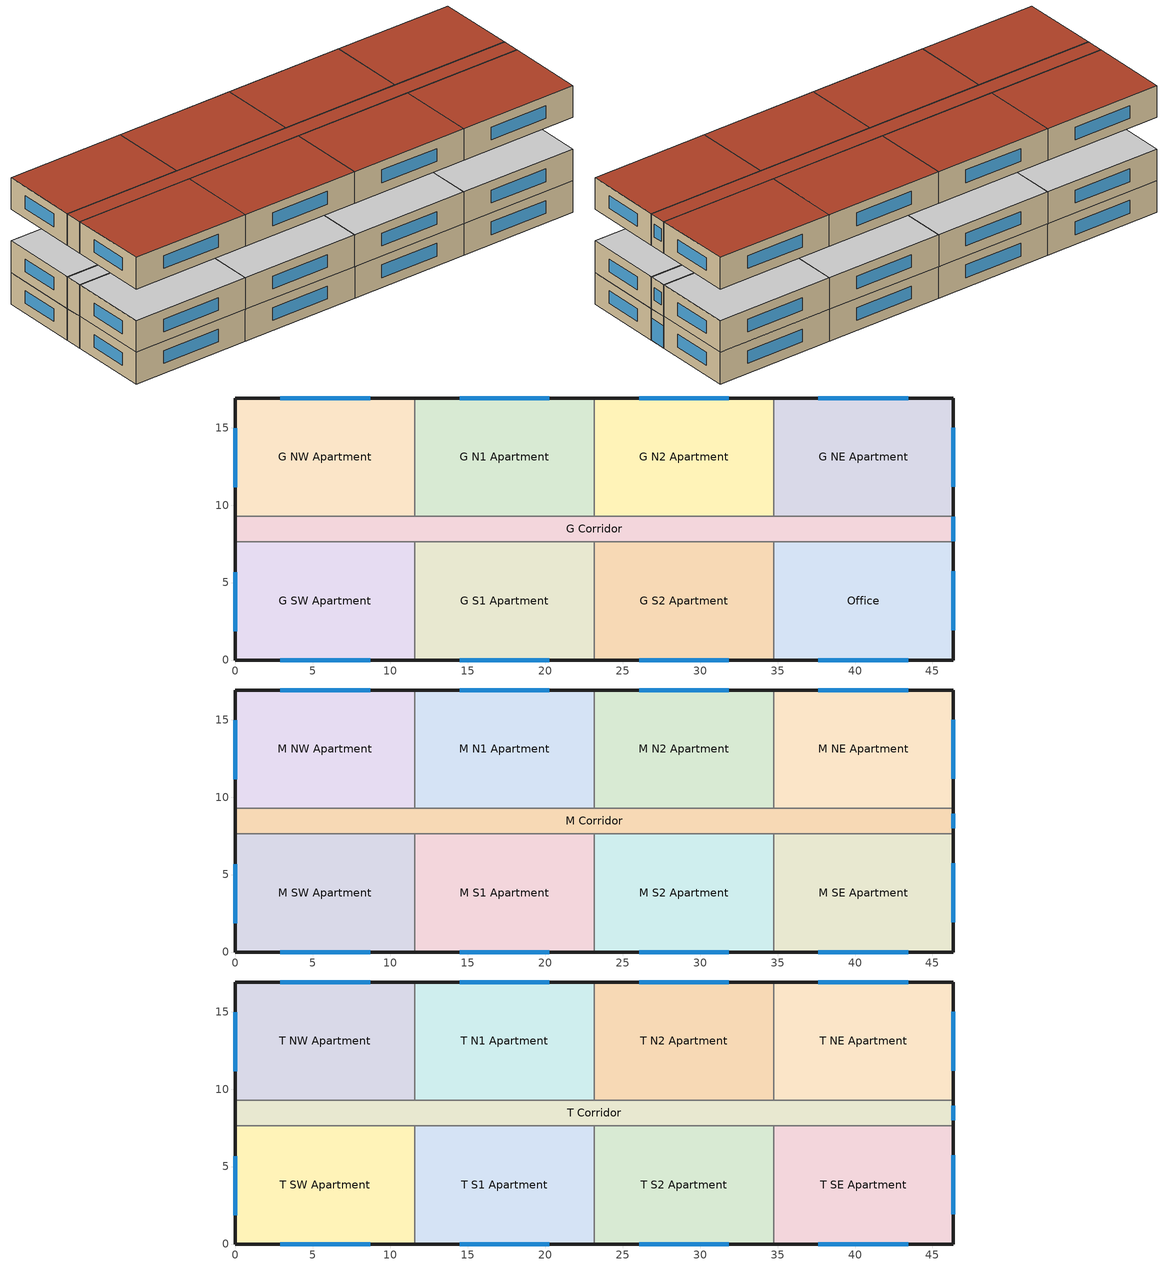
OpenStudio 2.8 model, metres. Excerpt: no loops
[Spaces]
G S1 Apartment
 floor ground: 23.16,7.62 23.16,0 11.58,0 11.58,7.62 z0
 wall outside: 11.58,0 23.16,0 z0:3.05
 wall to G S2 Apartment: 23.16,0 23.16,7.62 z0:3.05
 wall to G Corridor: 23.16,7.62 11.58,7.62 z0:3.05
 wall to G SW Apartment: 11.58,7.62 11.58,0 z0:3.05
 window: 14.48,0 20.27,0 z0.95:2.17
 ceiling adiabatic (Floor Adiabatic construction): 23.16,0 23.16,7.62 11.58,7.62 11.58,0 z3.05
G S2 Apartment
 floor ground: 34.75,7.62 34.75,0 23.16,0 23.16,7.62 z0
 wall outside: 23.16,0 34.75,0 z0:3.05
 wall to Office: 34.75,0 34.75,7.62 z0:3.05
 wall to G Corridor: 34.75,7.62 23.16,7.62 z0:3.05
 window: 26.06,0 31.85,0 z0.95:2.17
 ceiling adiabatic (Floor Adiabatic construction): 34.75,0 34.75,7.62 23.16,7.62 23.16,0 z3.05
G NE Apartment
 floor ground: 46.33,16.92 46.33,9.3 34.75,9.3 34.75,16.92 z0
 wall outside: 46.33,9.3 46.33,16.92 34.75,16.92 z0:3.05
 wall to G Corridor: 34.75,9.3 46.33,9.3 z0:3.05
 wall to G N2 Apartment: 34.75,16.92 34.75,9.3 z0:3.05
 window: 46.33,11.2 46.33,15.01 / 43.43,16.92 37.64,16.92 z0.95:2.17
 ceiling adiabatic (Floor Adiabatic construction): 46.33,9.3 46.33,16.92 34.75,16.92 34.75,9.3 z3.05
G NW Apartment
 floor ground: 11.58,16.92 11.58,9.3 0,9.3 0,16.92 z0
 wall outside: 11.58,16.92 0,16.92 0,9.3 z0:3.05
 wall to G N1 Apartment: 11.58,9.3 11.58,16.92 z0:3.05
 wall to G Corridor: 0,9.3 11.58,9.3 z0:3.05
 window: 8.69,16.92 2.89,16.92 / 0,14.97 0,11.16 z0.95:2.17
 ceiling adiabatic (Floor Adiabatic construction): 11.58,9.3 11.58,16.92 0,16.92 0,9.3 z3.05
G N1 Apartment
 floor ground: 23.16,16.92 23.16,9.3 11.58,9.3 11.58,16.92 z0
 wall outside: 23.16,16.92 11.58,16.92 z0:3.05
 wall to G N2 Apartment: 23.16,9.3 23.16,16.92 z0:3.05
 wall to G Corridor: 11.58,9.3 23.16,9.3 z0:3.05
 window: 20.27,16.92 14.48,16.92 z0.95:2.17
 ceiling adiabatic (Floor Adiabatic construction): 23.16,9.3 23.16,16.92 11.58,16.92 11.58,9.3 z3.05
Office
 floor ground: 46.33,7.62 46.33,0 34.75,0 34.75,7.62 z0
 wall outside: 34.75,0 46.33,0 46.33,7.62 z0:3.05
 wall to G Corridor: 46.33,7.62 34.75,7.62 z0:3.05
 window: 46.33,1.9 46.33,5.71 / 37.64,0 43.43,0 z0.95:2.17
 ceiling adiabatic (Floor Adiabatic construction): 46.33,0 46.33,7.62 34.75,7.62 34.75,0 z3.05
G Corridor
 floor ground: 46.33,9.3 46.33,7.62 0,7.62 0,9.3 z0
 wall outside: 46.33,7.62 46.33,9.3 / 0,9.3 0,7.62 z0:3.05
 wall to G N2 Apartment: 34.75,9.3 23.16,9.3 z0:3.05
 wall to G SW Apartment: 0,7.62 11.58,7.62 z0:3.05
 window: 46.33,7.67 46.33,9.25 z0.03:2.13
 ceiling adiabatic (Floor Adiabatic construction): 46.33,7.62 46.33,9.3 0,9.3 0,7.62 z3.05
G SW Apartment
 floor ground: 11.58,7.62 11.58,0 0,0 0,7.62 z0
 wall outside: 0,7.62 0,0 11.58,0 z0:3.05
 window: 0,5.68 0,1.87 / 2.9,0 8.69,0 z0.95:2.17
 ceiling adiabatic (Floor Adiabatic construction): 11.58,0 11.58,7.62 0,7.62 0,0 z3.05
G N2 Apartment
 floor ground: 34.75,16.92 34.75,9.3 23.16,9.3 23.16,16.92 z0
 wall outside: 34.75,16.92 23.16,16.92 z0:3.05
 window: 31.85,16.92 26.06,16.92 z0.95:2.17
 ceiling adiabatic (Floor Adiabatic construction): 34.75,9.3 34.75,16.92 23.16,16.92 23.16,9.3 z3.05
M S2 Apartment
 floor adiabatic (Floor Adiabatic construction): 34.75,7.62 34.75,0 23.16,0 23.16,7.62 z3.05
 wall outside: 23.16,0 34.75,0 z3.05:6.1
 wall to M SE Apartment: 34.75,0 34.75,7.62 z3.05:6.1
 wall to M S1 Apartment: 23.16,7.62 23.16,0 z3.05:6.1
 wall to M Corridor: 34.75,7.62 23.16,7.62 z3.05:6.1
 window: 26.06,0 31.85,0 z4:5.22
 ceiling adiabatic (Floor Adiabatic construction): 34.75,0 34.75,7.62 23.16,7.62 23.16,0 z6.1
M SE Apartment
 floor adiabatic (Floor Adiabatic construction): 46.33,7.62 46.33,0 34.75,0 34.75,7.62 z3.05
 wall outside: 34.75,0 46.33,0 46.33,7.62 z3.05:6.1
 wall to M Corridor: 46.33,7.62 34.75,7.62 z3.05:6.1
 window: 37.64,0 43.43,0 / 46.33,1.9 46.33,5.71 z4:5.22
 ceiling adiabatic (Floor Adiabatic construction): 46.33,0 46.33,7.62 34.75,7.62 34.75,0 z6.1
M Corridor
 floor adiabatic (Floor Adiabatic construction): 46.33,9.3 46.33,7.62 0,7.62 0,9.3 z3.05
 wall outside: 0,9.3 0,7.62 / 46.33,7.62 46.33,9.3 z3.05:6.1
 wall to M SW Apartment: 0,7.62 11.58,7.62 z3.05:6.1
 wall to M N1 Apartment: 23.16,9.3 11.58,9.3 z3.05:6.1
 wall to M NE Apartment: 46.33,9.3 34.75,9.3 z3.05:6.1
 wall to M N2 Apartment: 34.75,9.3 23.16,9.3 z3.05:6.1
 wall to M S1 Apartment: 11.58,7.62 23.16,7.62 z3.05:6.1
 wall to M NW Apartment: 11.58,9.3 0,9.3 z3.05:6.1
 window: 46.33,8 46.33,8.91 z4:5.22
 ceiling adiabatic (Floor Adiabatic construction): 46.33,7.62 46.33,9.3 0,9.3 0,7.62 z6.1
M SW Apartment
 floor adiabatic (Floor Adiabatic construction): 11.58,7.62 11.58,0 0,0 0,7.62 z3.05
 wall outside: 0,7.62 0,0 11.58,0 z3.05:6.1
 wall to M S1 Apartment: 11.58,0 11.58,7.62 z3.05:6.1
 window: 0,5.68 0,1.87 / 2.9,0 8.69,0 z4:5.22
 ceiling adiabatic (Floor Adiabatic construction): 11.58,0 11.58,7.62 0,7.62 0,0 z6.1
M NE Apartment
 floor adiabatic (Floor Adiabatic construction): 46.33,16.92 46.33,9.3 34.75,9.3 34.75,16.92 z3.05
 wall outside: 46.33,9.3 46.33,16.92 34.75,16.92 z3.05:6.1
 wall to M N2 Apartment: 34.75,16.92 34.75,9.3 z3.05:6.1
 window: 46.33,11.2 46.33,15.01 / 43.43,16.92 37.64,16.92 z4:5.22
 ceiling adiabatic (Floor Adiabatic construction): 46.33,9.3 46.33,16.92 34.75,16.92 34.75,9.3 z6.1
M N2 Apartment
 floor adiabatic (Floor Adiabatic construction): 34.75,16.92 34.75,9.3 23.16,9.3 23.16,16.92 z3.05
 wall outside: 34.75,16.92 23.16,16.92 z3.05:6.1
 wall to M N1 Apartment: 23.16,16.92 23.16,9.3 z3.05:6.1
 window: 31.85,16.92 26.06,16.92 z4:5.22
 ceiling adiabatic (Floor Adiabatic construction): 34.75,9.3 34.75,16.92 23.16,16.92 23.16,9.3 z6.1
M N1 Apartment
 floor adiabatic (Floor Adiabatic construction): 23.16,16.92 23.16,9.3 11.58,9.3 11.58,16.92 z3.05
 wall outside: 23.16,16.92 11.58,16.92 z3.05:6.1
 wall to M NW Apartment: 11.58,16.92 11.58,9.3 z3.05:6.1
 window: 20.27,16.92 14.48,16.92 z4:5.22
 ceiling adiabatic (Floor Adiabatic construction): 23.16,9.3 23.16,16.92 11.58,16.92 11.58,9.3 z6.1
M S1 Apartment
 floor adiabatic (Floor Adiabatic construction): 23.16,7.62 23.16,0 11.58,0 11.58,7.62 z3.05
 wall outside: 11.58,0 23.16,0 z3.05:6.1
 window: 14.48,0 20.27,0 z4:5.22
 ceiling adiabatic (Floor Adiabatic construction): 23.16,0 23.16,7.62 11.58,7.62 11.58,0 z6.1
M NW Apartment
 floor adiabatic (Floor Adiabatic construction): 11.58,16.92 11.58,9.3 0,9.3 0,16.92 z3.05
 wall outside: 11.58,16.92 0,16.92 0,9.3 z3.05:6.1
 window: 0,14.97 0,11.16 / 8.69,16.92 2.89,16.92 z4:5.22
 ceiling adiabatic (Floor Adiabatic construction): 11.58,9.3 11.58,16.92 0,16.92 0,9.3 z6.1
T SW Apartment
 floor adiabatic (Floor Adiabatic construction): 11.58,7.62 11.58,0 0,0 0,7.62 z9.14
 wall outside: 0,7.62 0,0 11.58,0 z9.14:12.19
 wall to T S1 Apartment: 11.58,0 11.58,7.62 z9.14:12.19
 wall to T Corridor: 11.58,7.62 0,7.62 z9.14:12.19
 window: 0,5.68 0,1.87 / 2.9,0 8.69,0 z10.1:11.32
 roof outside: 11.58,0 11.58,7.62 0,7.62 0,0 z12.19
T N1 Apartment
 floor adiabatic (Floor Adiabatic construction): 23.16,16.92 23.16,9.3 11.58,9.3 11.58,16.92 z9.14
 wall outside: 23.16,16.92 11.58,16.92 z9.14:12.19
 wall to T Corridor: 11.58,9.3 23.16,9.3 z9.14:12.19
 wall to T NW Apartment: 11.58,16.92 11.58,9.3 z9.14:12.19
 wall to T N2 Apartment: 23.16,9.3 23.16,16.92 z9.14:12.19
 window: 20.27,16.92 14.48,16.92 z10.1:11.32
 roof outside: 23.16,9.3 23.16,16.92 11.58,16.92 11.58,9.3 z12.19
T Corridor
 floor adiabatic (Floor Adiabatic construction): 46.33,9.3 46.33,7.62 0,7.62 0,9.3 z9.14
 wall outside: 46.33,7.62 46.33,9.3 / 0,9.3 0,7.62 z9.14:12.19
 wall to T SE Apartment: 34.75,7.62 46.33,7.62 z9.14:12.19
 wall to T S1 Apartment: 11.58,7.62 23.16,7.62 z9.14:12.19
 wall to T NW Apartment: 11.58,9.3 0,9.3 z9.14:12.19
 wall to T N2 Apartment: 34.75,9.3 23.16,9.3 z9.14:12.19
 wall to T S2 Apartment: 23.16,7.62 34.75,7.62 z9.14:12.19
 wall to T NE Apartment: 46.33,9.3 34.75,9.3 z9.14:12.19
 window: 46.33,8 46.33,8.91 z10.1:11.32
 roof outside: 46.33,7.62 46.33,9.3 0,9.3 0,7.62 z12.19
T N2 Apartment
 floor adiabatic (Floor Adiabatic construction): 34.75,16.92 34.75,9.3 23.16,9.3 23.16,16.92 z9.14
 wall outside: 34.75,16.92 23.16,16.92 z9.14:12.19
 wall to T NE Apartment: 34.75,9.3 34.75,16.92 z9.14:12.19
 window: 31.85,16.92 26.06,16.92 z10.1:11.32
 roof outside: 34.75,9.3 34.75,16.92 23.16,16.92 23.16,9.3 z12.19
T NW Apartment
 floor adiabatic (Floor Adiabatic construction): 11.58,16.92 11.58,9.3 0,9.3 0,16.92 z9.14
 wall outside: 11.58,16.92 0,16.92 0,9.3 z9.14:12.19
 window: 8.69,16.92 2.89,16.92 / 0,14.97 0,11.16 z10.1:11.32
 roof outside: 11.58,9.3 11.58,16.92 0,16.92 0,9.3 z12.19
T NE Apartment
 floor adiabatic (Floor Adiabatic construction): 46.33,16.92 46.33,9.3 34.75,9.3 34.75,16.92 z9.14
 wall outside: 46.33,9.3 46.33,16.92 34.75,16.92 z9.14:12.19
 window: 43.43,16.92 37.64,16.92 / 46.33,11.2 46.33,15.01 z10.1:11.32
 roof outside: 46.33,9.3 46.33,16.92 34.75,16.92 34.75,9.3 z12.19
T S2 Apartment
 floor adiabatic (Floor Adiabatic construction): 34.75,7.62 34.75,0 23.16,0 23.16,7.62 z9.14
 wall outside: 23.16,0 34.75,0 z9.14:12.19
 wall to T SE Apartment: 34.75,0 34.75,7.62 z9.14:12.19
 wall to T S1 Apartment: 23.16,7.62 23.16,0 z9.14:12.19
 window: 26.06,0 31.85,0 z10.1:11.32
 roof outside: 34.75,0 34.75,7.62 23.16,7.62 23.16,0 z12.19
T S1 Apartment
 floor adiabatic (Floor Adiabatic construction): 23.16,7.62 23.16,0 11.58,0 11.58,7.62 z9.14
 wall outside: 11.58,0 23.16,0 z9.14:12.19
 window: 14.48,0 20.27,0 z10.1:11.32
 roof outside: 23.16,0 23.16,7.62 11.58,7.62 11.58,0 z12.19
T SE Apartment
 floor adiabatic (Floor Adiabatic construction): 46.33,7.62 46.33,0 34.75,0 34.75,7.62 z9.14
 wall outside: 34.75,0 46.33,0 46.33,7.62 z9.14:12.19
 window: 46.33,1.9 46.33,5.71 / 37.64,0 43.43,0 z10.1:11.32
 roof outside: 46.33,0 46.33,7.62 34.75,7.62 34.75,0 z12.19
[Site]
Houston Bush Intercontinental: Latitude {deg}=30; Longitude {deg}=-95.37; Time Zone {hr}=-6; Elevation {m}=29; Terrain=City
[Building]
90.1-2010-MidriseApartment-ASHRAE 169-2006-2A created: 2017-02-23 22:14:44 -0700: North Axis {deg}=0; Default Construction Set=Res 90.1-2004 - MidApt - ASHRAE 169-2013-2A; Standards Building Type=MidriseApartment
[Site:GroundTemperature:BuildingSurface]
20.72, 20.73, 20.77, 20.9, 21.08, 23.26, 23.62, 23.68, 23.69, 21.49, 21.08, 20.89
[Site:WaterMainsTemperature]
Calculation Method=Correlation; Annual Average Outdoor Air Temperature {C}=20.3167; Maximum Difference In Monthly Average Outdoor Air Temperatures {deltaC}=17.8
[SizingPeriod:DesignDay] Barometric Pressure {Pa}=100977; Sky Clearness=0; Rain Indicator=0; Snow Indicator=0; Day of Month=21; Daylight Saving Time Indicator=0; Humidity Indicating Type=Wetbulb; Dry-Bulb Temperature Range Modifier Type=DefaultMultipliers
Name | Maximum Dry-Bulb Temperature {C} | Daily Dry-Bulb Temperature Range {deltaC} | Humidity Indicating Conditions at Maximum Dry-Bulb | Wind Speed {m/s} | Wind Direction {deg} | Month | Day Type | Solar Model Indicator | ASHRAE Taub | ASHRAE Taud
Houston Bush Intercontinental Ann Clg .4% Condns DB=>MWB | 36 | 10.1 | 24.8 | 3.5 | 170 | 7 | SummerDesignDay | ASHRAETau | 0.499 | 1.97
Houston Bush Intercontinental Ann Htg 99.6% Condns DB | -1.6 | 0 | -1.6 | 2.8 | 0 | 1 | WinterDesignDay | ASHRAEClearSky
[ClimateZones]
Climate Zone Institution Name 1=ASHRAE; Climate Zone Document Name 1=ANSI/ASHRAE Standard 169; Climate Zone Document Year 1=2006; Climate Zone Value 1=2A
[Material:NoMass] Thermal Absorptance=0.9; Solar Absorptance=0.7
Name | Roughness | Thermal Resistance {m2-K/W} | Visible Absorptance
CP02 CARPET PAD | VeryRough | 0.21648 | 0.8
Nonres_Floor_Insulation | MediumSmooth | 2.88292 | 0.7
Typical Carpet Pad | Smooth | 0.21648 | 0.8
Typical Insulation R-6.78 | Smooth | 1.19347 | 0.7
Typical Insulation R-5.89 | Smooth | 1.03652 | 0.7
Typical Insulation R-14.76 | Smooth | 2.59864 | 0.7
Typical Insulation R-0.58 1 | Smooth | 0.101875 | 0.7
[Material]
Name | Roughness | Thickness {m} | Conductivity {W/m-K} | Density {kg/m3} | Specific Heat {J/kg-K} | Thermal Absorptance | Solar Absorptance | Visible Absorptance
100mm Normalweight concrete floor | MediumSmooth | 0.1016 | 2.31 | 2322 | 832
G01 13mm gypsum board | Smooth | 0.0127 | 0.16 | 800 | 1090 | 0.9 | 0.7 | 0.5
4 in. Normalweight Concrete Floor | MediumRough | 0.1016 | 2.31 | 2322 | 832 | 0.9 | 0.7 | 0.7
25mm Stucco | Smooth | 0.0254 | 0.72 | 1856 | 840 | 0.9 | 0.7 | 0.7
5/8 in. Gypsum Board | MediumSmooth | 0.0159 | 0.16 | 800 | 1090 | 0.9 | 0.7 | 0.7
Metal Roof Surface; F08 Metal surface | Smooth | 0.0008 | 45.28 | 7824 | 500 | 0.9 | 0.7 | 0.7
6 in. Normalweight Concrete Floor | MediumRough | 0.1524 | 2.31 | 2322 | 832 | 0.9 | 0.7 | 0.7
8 in. Concrete Block Basement Wall | MediumRough | 0.2032 | 1.326 | 1842 | 912 | 0.9 | 0.7 | 0.7
G05 25mm wood | MediumSmooth | 0.0254 | 0.15 | 608 | 1630 | 0.9 | 0.5 | 0.5
Std Wood 6inch | MediumSmooth | 0.15 | 0.12 | 540 | 1210 | 0.9 | 0.7 | 0.7
Roof Membrane | VeryRough | 0.0095 | 0.16 | 1121.29 | 1460 | 0.9 | 0.7 | 0.7
[Construction]
Floor Adiabatic construction: CP02 CARPET PAD, 100mm Normalweight concrete floor, Nonres_Floor_Insulation
Typical Interior Floor: 100mm Normalweight concrete floor, CP02 CARPET PAD
Typical Interior Wall: G01 13mm gypsum board, G01 13mm gypsum board
Typical Interior Ceiling: CP02 CARPET PAD, 100mm Normalweight concrete floor
Typical Insulated Carpeted 6in Slab Floor: 6 in. Normalweight Concrete Floor, Typical Carpet Pad
Typical Insulated Basement Mass Wall: 8 in. Concrete Block Basement Wall
Typical Overhead Door: Typical Insulation R-6.78
U 1.98 SHGC 0.36 Sgl Ref-B-H Clr 6mm: REF B CLEAR HI 6MM
Typical Interior Window: Clear 3mm
Typical Interior Door; Typical Interior Partition: G05 25mm wood
InteriorFurnishings: Std Wood 6inch
Typical Insulated Exterior Mass Floor R-9.35: Typical Insulation R-6.78, 4 in. Normalweight Concrete Floor, Typical Carpet Pad
Typical Insulated Steel Framed Exterior Wall R-8.06: 25mm Stucco, 5/8 in. Gypsum Board, Typical Insulation R-5.89, 5/8 in. Gypsum Board
Typical IEAD Roof R-15.87: Roof Membrane, Typical Insulation R-14.76, Metal Roof Surface
U 1.22 SHGC 0.25 Sgl Elec Ref Colored 6mm: ECREF-1 COLORED 6MM
Typical Insulated Metal Door R-1.43 1: F08 Metal surface, Typical Insulation R-0.58 1
[WindowMaterial:Glazing] Optical Data Type=SpectralAverage; Infrared Transmittance at Normal Incidence=0; Front Side Infrared Hemispherical Emissivity=0.84; Conductivity {W/m-K}=0.9; Dirt Correction Factor for Solar and Visible Transmittance=1; Solar Diffusing=No
Name | Thickness {m} | Solar Transmittance at Normal Incidence | Front Side Solar Reflectance at Normal Incidence | Back Side Solar Reflectance at Normal Incidence | Visible Transmittance at Normal Incidence | Front Side Visible Reflectance at Normal Incidence | Back Side Visible Reflectance at Normal Incidence | Back Side Infrared Hemispherical Emissivity
REF B CLEAR HI 6MM | 0.006 | 0.24 | 0.16 | 0.32 | 0.3 | 0.16 | 0.29 | 0.6
Clear 3mm | 0.003 | 0.837 | 0.075 | 0.075 | 0.898 | 0.081 | 0.081 | 0.84
ECREF-1 COLORED 6MM | 0.006 | 0.099 | 0.219 | 0.219 | 0.155 | 0.073 | 0.073 | 0.84
[DefaultConstructionSet]
Res 90.1-2004 - MidApt - ASHRAE 169-2013-2A: Default Exterior Surface Constructions=Default Surface Constructions 4; Default Interior Surface Constructions=Default Surface Constructions 5; Default Ground Contact Surface Constructions=Default Surface Constructions 6; Default Exterior SubSurface Constructions=Default Sub Surface Constructions 3; Default Interior SubSurface Constructions=Default Sub Surface Constructions 4; Interior Partition Construction=Typical Interior Partition
[DefaultSurfaceConstructions]
Name | Floor Construction | Wall Construction | Roof Ceiling Construction
Default Surface Constructions 4 | Typical Insulated Exterior Mass Floor R-9.35 | Typical Insulated Steel Framed Exterior Wall R-8.06 | Typical IEAD Roof R-15.87
Default Surface Constructions 5 | Typical Interior Floor | Typical Interior Wall | Typical Interior Ceiling
Default Surface Constructions 6 | Typical Insulated Carpeted 6in Slab Floor | Typical Insulated Basement Mass Wall
[DefaultSubSurfaceConstructions]
Name | Fixed Window Construction | Operable Window Construction | Door Construction | Glass Door Construction | Overhead Door Construction | Skylight Construction | Tubular Daylight Dome Construction | Tubular Daylight Diffuser Construction
Default Sub Surface Constructions 3 | U 1.22 SHGC 0.25 Sgl Elec Ref Colored 6mm | U 1.22 SHGC 0.25 Sgl Elec Ref Colored 6mm | Typical Insulated Metal Door R-1.43 1 | U 1.22 SHGC 0.25 Sgl Elec Ref Colored 6mm | Typical Overhead Door | U 1.98 SHGC 0.36 Sgl Ref-B-H Clr 6mm | Typical Interior Window | Typical Interior Window
Default Sub Surface Constructions 4 | Typical Interior Window | Typical Interior Window | Typical Interior Door
[Space]
Name | Space Type | Building Story | Thermal Zone
T SE Apartment | MidriseApartment Apartment_topfloor_WE - 90.1-2004 | Building Story 3 | T SE Apartment ZN
G Corridor | MidriseApartment Corridor - 90.1-2004 | Building Story 1 | G Corridor ZN
T SW Apartment | MidriseApartment Apartment_topfloor_WE - 90.1-2004 | Building Story 3 | T SW Apartment ZN
M S2 Apartment | MidriseApartment Apartment - 90.1-2004 | Building Story 2 | M S2 Apartment ZN
M SE Apartment | MidriseApartment Apartment - 90.1-2004 | Building Story 2 | M SE Apartment ZN
T N1 Apartment | MidriseApartment Apartment_topfloor_NS - 90.1-2004 | Building Story 3 | T N1 Apartment ZN
T Corridor | MidriseApartment Corridor_topfloor - 90.1-2004 | Building Story 3 | T Corridor ZN
T N2 Apartment | MidriseApartment Apartment_topfloor_NS - 90.1-2004 | Building Story 3 | T N2 Apartment ZN
M SW Apartment | MidriseApartment Apartment - 90.1-2004 | Building Story 2 | M SW Apartment ZN
T NW Apartment | MidriseApartment Apartment_topfloor_WE - 90.1-2004 | Building Story 3 | T NW Apartment ZN
M Corridor | MidriseApartment Corridor - 90.1-2004 | Building Story 2 | M Corridor ZN
G S1 Apartment | MidriseApartment Apartment - 90.1-2004 | Building Story 1 | G S1 Apartment ZN
G S2 Apartment | MidriseApartment Apartment - 90.1-2004 | Building Story 1 | G S2 Apartment ZN
M NE Apartment | MidriseApartment Apartment - 90.1-2004 | Building Story 2 | M NE Apartment ZN
T NE Apartment | MidriseApartment Apartment_topfloor_WE - 90.1-2004 | Building Story 3 | T NE Apartment ZN
G NW Apartment | MidriseApartment Apartment - 90.1-2004 | Building Story 1 | G NW Apartment ZN
T S1 Apartment | MidriseApartment Apartment_topfloor_NS - 90.1-2004 | Building Story 3 | T S1 Apartment ZN
M N1 Apartment | MidriseApartment Apartment - 90.1-2004 | Building Story 2 | M N1 Apartment ZN
Office | MidriseApartment Office - 90.1-2004 | Building Story 1 | Office ZN
G NE Apartment | MidriseApartment Apartment - 90.1-2004 | Building Story 1 | G NE Apartment ZN
T S2 Apartment | MidriseApartment Apartment_topfloor_NS - 90.1-2004 | Building Story 3 | T S2 Apartment ZN
G SW Apartment | MidriseApartment Apartment - 90.1-2004 | Building Story 1 | G SW Apartment ZN
M N2 Apartment | MidriseApartment Apartment - 90.1-2004 | Building Story 2 | M N2 Apartment ZN
G N1 Apartment | MidriseApartment Apartment - 90.1-2004 | Building Story 1 | G N1 Apartment ZN
G N2 Apartment | MidriseApartment Apartment - 90.1-2004 | Building Story 1 | G N2 Apartment ZN
M S1 Apartment | MidriseApartment Apartment - 90.1-2004 | Building Story 2 | M S1 Apartment ZN
M NW Apartment | MidriseApartment Apartment - 90.1-2004 | Building Story 2 | M NW Apartment ZN
[SpaceType] Standards Building Type=MidriseApartment
Name | Default Schedule Set | Design Specification Outdoor Air Object | Standards Space Type
MidriseApartment Office - 90.1-2004 | MidriseApartment Office Schedule Set | MidriseApartment Office Ventilation | Office
MidriseApartment Corridor - 90.1-2004 | MidriseApartment Corridor Schedule Set | MidriseApartment Corridor Ventilation | Corridor
MidriseApartment Corridor_topfloor - 90.1-2004 | MidriseApartment Corridor_topfloor Schedule Set | MidriseApartment Corridor_topfloor Ventilation | Corridor_topfloor
MidriseApartment Apartment - 90.1-2004 | MidriseApartment Apartment Schedule Set | MidriseApartment Apartment Ventilation | Apartment
MidriseApartment Apartment_topfloor_WE - 90.1-2004 | MidriseApartment Apartment_topfloor_WE Schedule Set | MidriseApartment Apartment_topfloor_WE Ventilation | Apartment_topfloor_WE
MidriseApartment Apartment_topfloor_NS - 90.1-2004 | MidriseApartment Apartment_topfloor_NS Schedule Set | MidriseApartment Apartment_topfloor_NS Ventilation | Apartment_topfloor_NS
[InternalMass:Definition]
Internal Mass Definition 1: Construction=InteriorFurnishings; Design Level Calculation Method=SurfaceArea/Area; Surface Area per Space Floor Area=2
[InternalMass] Internal Mass Definition=Internal Mass Definition 1
Name | Space or SpaceType
G SW Apartment Mass | G SW Apartment
G NW Apartment Mass | G NW Apartment
G NE Apartment Mass | G NE Apartment
G N1 Apartment Mass | G N1 Apartment
G N2 Apartment Mass | G N2 Apartment
G S1 Apartment Mass | G S1 Apartment
G S2 Apartment Mass | G S2 Apartment
M SW Apartment Mass | M SW Apartment
M NW Apartment Mass | M NW Apartment
M SE Apartment Mass | M SE Apartment
M NE Apartment Mass | M NE Apartment
M N1 Apartment Mass | M N1 Apartment
M N2 Apartment Mass | M N2 Apartment
M S1 Apartment Mass | M S1 Apartment
M S2 Apartment Mass | M S2 Apartment
T SW Apartment Mass | T SW Apartment
T NW Apartment Mass | T NW Apartment
T SE Apartment Mass | T SE Apartment
T NE Apartment Mass | T NE Apartment
T N1 Apartment Mass | T N1 Apartment
T N2 Apartment Mass | T N2 Apartment
T S1 Apartment Mass | T S1 Apartment
T S2 Apartment Mass | T S2 Apartment
Office Mass | Office
[ThermalZone] Use Ideal Air Loads=No
Name | Multiplier | Thermostat
M NE Apartment ZN | 2 | MidriseApartment Apartment_topfloor_WE - 90.1-2004 Thermostat 40
T NW Apartment ZN |  | MidriseApartment Apartment_topfloor_WE - 90.1-2004 Thermostat 1
T N1 Apartment ZN |  | MidriseApartment Apartment_topfloor_WE - 90.1-2004 Thermostat 120
G NW Apartment ZN |  | MidriseApartment Apartment_topfloor_WE - 90.1-2004 Thermostat 44
M S1 Apartment ZN | 2 | MidriseApartment Apartment_topfloor_WE - 90.1-2004 Thermostat 35
T Corridor ZN |  | MidriseApartment Apartment_topfloor_WE - 90.1-2004 Thermostat 64
G S1 Apartment ZN |  | MidriseApartment Apartment_topfloor_WE - 90.1-2004 Thermostat 41
G N2 Apartment ZN |  | MidriseApartment Apartment_topfloor_WE - 90.1-2004 Thermostat 36
M SE Apartment ZN | 2 | MidriseApartment Apartment_topfloor_WE - 90.1-2004 Thermostat 42
T S1 Apartment ZN |  | MidriseApartment Apartment_topfloor_WE - 90.1-2004 Thermostat 119
M N2 Apartment ZN | 2 | MidriseApartment Apartment_topfloor_WE - 90.1-2004 Thermostat 39
G N1 Apartment ZN |  | MidriseApartment Apartment_topfloor_WE - 90.1-2004 Thermostat 45
T SW Apartment ZN |  | MidriseApartment Apartment_topfloor_WE - 90.1-2004 Thermostat 2
G NE Apartment ZN |  | MidriseApartment Apartment_topfloor_WE - 90.1-2004 Thermostat 47
M S2 Apartment ZN | 2 | MidriseApartment Apartment_topfloor_WE - 90.1-2004 Thermostat 43
G S2 Apartment ZN |  | MidriseApartment Apartment_topfloor_WE - 90.1-2004 Thermostat 48
M SW Apartment ZN | 2 | MidriseApartment Apartment_topfloor_WE - 90.1-2004 Thermostat 46
Office ZN |  | MidriseApartment Apartment_topfloor_WE - 90.1-2004 Thermostat 189
T N2 Apartment ZN |  | MidriseApartment Apartment_topfloor_WE - 90.1-2004 Thermostat 118
G Corridor ZN |  | MidriseApartment Apartment_topfloor_WE - 90.1-2004 Thermostat 168
M N1 Apartment ZN | 2 | MidriseApartment Apartment_topfloor_WE - 90.1-2004 Thermostat 38
T SE Apartment ZN |  | MidriseApartment Apartment_topfloor_WE - 90.1-2004 Thermostat 3
T S2 Apartment ZN |  | MidriseApartment Apartment_topfloor_WE - 90.1-2004 Thermostat 117
M NW Apartment ZN | 2 | MidriseApartment Apartment_topfloor_WE - 90.1-2004 Thermostat 34
T NE Apartment ZN |  | MidriseApartment Apartment_topfloor_WE - 90.1-2004 Thermostat
G SW Apartment ZN |  | MidriseApartment Apartment_topfloor_WE - 90.1-2004 Thermostat 37
M Corridor ZN | 2 | MidriseApartment Apartment_topfloor_WE - 90.1-2004 Thermostat 167
[BuildingStory]
Name | Nominal Z Coordinate {m}
Building Story 1 | 0
Building Story 2 | 3.04785
Building Story 3 | 9.14355
[AvailabilityManager:NightCycle]
Availability Manager Night Cycle 1: Control Type=CycleOnAny; Thermostat Tolerance {deltaC}=1
[People:Definition] Number of People Calculation Method=People/Area; Fraction Radiant=0.3
Name | People per Space Floor Area {person/m2}
MidriseApartment Apartment_topfloor_WE People Definition 1; MidriseApartment Apartment People Definition 1; MidriseApartment Apartment_topfloor_NS People Definition 1 | 0.0283091
MidriseApartment Office People Definition 1 | 0.0227119
[People] Work Efficiency Schedule=Work Efficiency Schedule; Clothing Insulation Schedule=Clothing Schedule; Air Velocity Schedule=Air Velocity Schedule; Multiplier=1
Name | People Definition | Space or SpaceType
MidriseApartment Apartment_topfloor_WE People | MidriseApartment Apartment_topfloor_WE People Definition 1 | MidriseApartment Apartment_topfloor_WE - 90.1-2004
MidriseApartment Apartment People | MidriseApartment Apartment People Definition 1 | MidriseApartment Apartment - 90.1-2004
MidriseApartment Apartment_topfloor_NS People | MidriseApartment Apartment_topfloor_NS People Definition 1 | MidriseApartment Apartment_topfloor_NS - 90.1-2004
MidriseApartment Office People | MidriseApartment Office People Definition 1 | MidriseApartment Office - 90.1-2004
[Lights:Definition] Design Level Calculation Method=Watts/Area; Fraction Radiant=0.6; Fraction Visible=0.2
Name | Watts per Space Floor Area {W/m2} | Return Air Fraction
MidriseApartment Apartment_topfloor_WE Lights Definition 1; MidriseApartment Apartment Lights Definition 1; MidriseApartment Apartment_topfloor_NS Lights Definition 1 | 11.5174
MidriseApartment Apartment_topfloor_WE Additional Lights Definition 1; MidriseApartment Apartment Additional Lights Definition 1; MidriseApartment Apartment_topfloor_NS Additional Lights Definition 1 | 2.90626 | 0
MidriseApartment Corridor_topfloor Lights Definition 1; MidriseApartment Corridor Lights Definition 1 | 5.38196
MidriseApartment Office Lights Definition 1 | 11.8403
[Lights]
Name | Lights Definition | Space or SpaceType | Fraction Replaceable
MidriseApartment Apartment_topfloor_WE Lights | MidriseApartment Apartment_topfloor_WE Lights Definition 1 | MidriseApartment Apartment_topfloor_WE - 90.1-2004 | 0
MidriseApartment Apartment_topfloor_WE Additional Lights | MidriseApartment Apartment_topfloor_WE Additional Lights Definition 1 | MidriseApartment Apartment_topfloor_WE - 90.1-2004 | 1
MidriseApartment Apartment Lights | MidriseApartment Apartment Lights Definition 1 | MidriseApartment Apartment - 90.1-2004 | 0
MidriseApartment Apartment Additional Lights | MidriseApartment Apartment Additional Lights Definition 1 | MidriseApartment Apartment - 90.1-2004 | 1
MidriseApartment Corridor_topfloor Lights | MidriseApartment Corridor_topfloor Lights Definition 1 | MidriseApartment Corridor_topfloor - 90.1-2004 | 0
MidriseApartment Apartment_topfloor_NS Lights | MidriseApartment Apartment_topfloor_NS Lights Definition 1 | MidriseApartment Apartment_topfloor_NS - 90.1-2004 | 0
MidriseApartment Apartment_topfloor_NS Additional Lights | MidriseApartment Apartment_topfloor_NS Additional Lights Definition 1 | MidriseApartment Apartment_topfloor_NS - 90.1-2004 | 1
MidriseApartment Corridor Lights | MidriseApartment Corridor Lights Definition 1 | MidriseApartment Corridor - 90.1-2004 | 0
MidriseApartment Office Lights | MidriseApartment Office Lights Definition 1 | MidriseApartment Office - 90.1-2004 | 0
[ElectricEquipment:Definition] Fraction Radiant=0.5
Name | Design Level Calculation Method | Watts per Space Floor Area {W/m2} | Design Level {W}
MidriseApartment Apartment_topfloor_WE Elec Equip Definition 1; MidriseApartment Apartment Elec Equip Definition 1; MidriseApartment Apartment_topfloor_NS Elec Equip Definition 1; MidriseApartment Office Elec Equip Definition 1 | Watts/Area | 6.67
Elevator Lift Motor | EquipmentLevel |  | 16055
Elevator Fan | EquipmentLevel |  | 74.7252
Elevator Lights | EquipmentLevel |  | 88.9586
[ElectricEquipment]
Name | Electric Equipment Definition | Space or SpaceType | Schedule | Multiplier
MidriseApartment Apartment_topfloor_WE Elec Equip | MidriseApartment Apartment_topfloor_WE Elec Equip Definition 1 | MidriseApartment Apartment_topfloor_WE - 90.1-2004
MidriseApartment Apartment Elec Equip | MidriseApartment Apartment Elec Equip Definition 1 | MidriseApartment Apartment - 90.1-2004
MidriseApartment Apartment_topfloor_NS Elec Equip | MidriseApartment Apartment_topfloor_NS Elec Equip Definition 1 | MidriseApartment Apartment_topfloor_NS - 90.1-2004
MidriseApartment Office Elec Equip | MidriseApartment Office Elec Equip Definition 1 | MidriseApartment Office - 90.1-2004
1 Elevator Lift Motors | Elevator Lift Motor | G S1 Apartment | Elevator Schedule 1 | 1
1 Elevator Fans | Elevator Fan | G S1 Apartment | Elevator Schedule 3 | 1
1 Elevator Lights | Elevator Lights | G S1 Apartment | Elevator Schedule 2 | 1
[DesignSpecification:OutdoorAir]
Name | Outdoor Air Method | Outdoor Air Flow Air Changes per Hour {1/hr} | Outdoor Air Flow per Person {m3/s-person} | Outdoor Air Flow per Floor Area {m3/s-m2}
MidriseApartment Apartment_topfloor_WE Ventilation; MidriseApartment Apartment Ventilation; MidriseApartment Apartment_topfloor_NS Ventilation | Sum | 0.35
MidriseApartment Corridor_topfloor Ventilation; MidriseApartment Corridor Ventilation |  | 0 | 0 | 0
MidriseApartment Office Ventilation | Sum |  |  | 0.000508
[DefaultScheduleSet]
Name | Number of People Schedule | People Activity Level Schedule | Lighting Schedule | Electric Equipment Schedule | Infiltration Schedule
MidriseApartment Apartment_topfloor_WE Schedule Set; MidriseApartment Apartment Schedule Set; MidriseApartment Apartment_topfloor_NS Schedule Set | ApartmentMidRise OCC_APT_SCH | ApartmentMidRise Activity Schedule | ApartmentMidRise LTG_APT_SCH | ApartmentMidRise EQP_APT_SCH | ApartmentMidRise INF_APT_SCH
MidriseApartment Corridor_topfloor Schedule Set; MidriseApartment Corridor Schedule Set | ApartmentMidRise All Off |  | ApartmentMidRise LTG_COR_SCH_2004_2007 | ApartmentMidRise BLDG_ELEVATORS | ApartmentMidRise INF_COR_SCH
MidriseApartment Office Schedule Set | ApartmentMidRise OCC_OFF_SCH | ApartmentMidRise Activity Schedule | ApartmentMidRise LTG_OFF_SCH_2004_2007 | ApartmentMidRise EQP_OFF_SCH_2004_2007 | ApartmentMidRise INF_OFF_SCH
[SpaceInfiltration:DesignFlowRate] Schedule=Always On Discrete; Design Flow Rate Calculation Method=Flow/ExteriorArea; Constant Term Coefficient=0; Temperature Term Coefficient=0; Velocity Term Coefficient=0.224; Velocity Squared Term Coefficient=0
Name | Space or SpaceType | Flow per Exterior Surface Area {m3/s-m2}
G Corridor Infiltration | G Corridor | 0.00102523
G N1 Apartment Infiltration | G N1 Apartment | 0.00102523
G N2 Apartment Infiltration | G N2 Apartment | 0.00102523
G NE Apartment Infiltration | G NE Apartment | 0.00102523
G NW Apartment Infiltration | G NW Apartment | 0.00102523
G S1 Apartment Infiltration | G S1 Apartment | 0.00102523
G S2 Apartment Infiltration | G S2 Apartment | 0.00102523
G SW Apartment Infiltration | G SW Apartment | 0.00102523
M Corridor Infiltration | M Corridor | 0.00102523
M N1 Apartment Infiltration | M N1 Apartment | 0.00102523
M N2 Apartment Infiltration | M N2 Apartment | 0.00102523
M NE Apartment Infiltration | M NE Apartment | 0.00102523
M NW Apartment Infiltration | M NW Apartment | 0.00102523
M S1 Apartment Infiltration | M S1 Apartment | 0.00102523
M S2 Apartment Infiltration | M S2 Apartment | 0.00102523
M SE Apartment Infiltration | M SE Apartment | 0.00102523
M SW Apartment Infiltration | M SW Apartment | 0.00102523
Office Infiltration | Office | 0.00102523
T Corridor Infiltration | T Corridor | 0.000119213
T N1 Apartment Infiltration | T N1 Apartment | 0.000292923
T N2 Apartment Infiltration | T N2 Apartment | 0.000292923
T NE Apartment Infiltration | T NE Apartment | 0.000408795
T NW Apartment Infiltration | T NW Apartment | 0.000408795
T S1 Apartment Infiltration | T S1 Apartment | 0.000292923
T S2 Apartment Infiltration | T S2 Apartment | 0.000292923
T SE Apartment Infiltration | T SE Apartment | 0.000408795
T SW Apartment Infiltration | T SW Apartment | 0.000408795
[Exterior:Lights:Definition]
Name | Design Level {W}
Parking Areas and Drives Def (W/ft^2) | 0.15
Building Facades Def (W/ft^2) | 0.2
Main Entries Def (W/ft) | 30
Other Doors Def (W/ft) | 20
[Exterior:Lights] Control Option=AstronomicalClock
Name | Exterior Lights Definition | Schedule | Multiplier
Parking Areas and Drives | Parking Areas and Drives Def (W/ft^2) | Always On Discrete | 27900.2
Building Facades | Building Facades Def (W/ft^2) | Schedule Ruleset 72 | 4149.59
Main Entries | Main Entries Def (W/ft) | Always On Discrete | 8
Other Doors | Other Doors Def (W/ft) | Always On Discrete | 3.8127
[ThermostatSetpoint:DualSetpoint] Heating Setpoint Temperature Schedule=ApartmentMidRise HTGSETP_APT_SCH; Cooling Setpoint Temperature Schedule=ApartmentMidRise CLGSETP_APT_SCH
MidriseApartment Apartment_topfloor_WE - 90.1-2004 Thermostat; MidriseApartment Apartment_topfloor_WE - 90.1-2004 Thermostat 1; MidriseApartment Apartment_topfloor_WE - 90.1-2004 Thermostat 2; MidriseApartment Apartment_topfloor_WE - 90.1-2004 Thermostat 3; MidriseApartment Apartment_topfloor_WE - 90.1-2004 Thermostat 34; MidriseApartment Apartment_topfloor_WE - 90.1-2004 Thermostat 35; MidriseApartment Apartment_topfloor_WE - 90.1-2004 Thermostat 36; MidriseApartment Apartment_topfloor_WE - 90.1-2004 Thermostat 37; MidriseApartment Apartment_topfloor_WE - 90.1-2004 Thermostat 38; MidriseApartment Apartment_topfloor_WE - 90.1-2004 Thermostat 39; MidriseApartment Apartment_topfloor_WE - 90.1-2004 Thermostat 40; MidriseApartment Apartment_topfloor_WE - 90.1-2004 Thermostat 41; MidriseApartment Apartment_topfloor_WE - 90.1-2004 Thermostat 42; MidriseApartment Apartment_topfloor_WE - 90.1-2004 Thermostat 43; MidriseApartment Apartment_topfloor_WE - 90.1-2004 Thermostat 44; MidriseApartment Apartment_topfloor_WE - 90.1-2004 Thermostat 45; MidriseApartment Apartment_topfloor_WE - 90.1-2004 Thermostat 46; MidriseApartment Apartment_topfloor_WE - 90.1-2004 Thermostat 47; MidriseApartment Apartment_topfloor_WE - 90.1-2004 Thermostat 48; MidriseApartment Apartment_topfloor_WE - 90.1-2004 Thermostat 64; MidriseApartment Apartment_topfloor_WE - 90.1-2004 Thermostat 117; MidriseApartment Apartment_topfloor_WE - 90.1-2004 Thermostat 118; MidriseApartment Apartment_topfloor_WE - 90.1-2004 Thermostat 119; MidriseApartment Apartment_topfloor_WE - 90.1-2004 Thermostat 120; MidriseApartment Apartment_topfloor_WE - 90.1-2004 Thermostat 167; MidriseApartment Apartment_topfloor_WE - 90.1-2004 Thermostat 168; MidriseApartment Apartment_topfloor_WE - 90.1-2004 Thermostat 189
[Schedule:Ruleset]
Name | Default Day Schedule | Summer Design Day Schedule | Winter Design Day Schedule
Clothing Schedule | Clothing Schedule Default Winter Clothes
Air Velocity Schedule | Air Velocity Schedule Default
Work Efficiency Schedule | Work Efficiency Schedule Default
ApartmentMidRise OCC_APT_SCH | ApartmentMidRise OCC_APT_SCH Default | ApartmentMidRise OCC_APT_SCH Summer Design Day | ApartmentMidRise OCC_APT_SCH Winter Design Day
ApartmentMidRise Activity Schedule | ApartmentMidRise Activity Schedule Default | ApartmentMidRise Activity Schedule Summer Design Day | ApartmentMidRise Activity Schedule Winter Design Day
ApartmentMidRise LTG_APT_SCH | ApartmentMidRise LTG_APT_SCH Default | ApartmentMidRise LTG_APT_SCH Summer Design Day | ApartmentMidRise LTG_APT_SCH Winter Design Day
ApartmentMidRise EQP_APT_SCH | ApartmentMidRise EQP_APT_SCH Default | ApartmentMidRise EQP_APT_SCH Summer Design Day | ApartmentMidRise EQP_APT_SCH Winter Design Day
ApartmentMidRise INF_APT_SCH | ApartmentMidRise INF_APT_SCH Default | ApartmentMidRise INF_APT_SCH Summer Design Day | ApartmentMidRise INF_APT_SCH Winter Design Day
ApartmentMidRise HTGSETP_APT_SCH | ApartmentMidRise HTGSETP_APT_SCH Default | ApartmentMidRise HTGSETP_APT_SCH Summer Design Day | ApartmentMidRise HTGSETP_APT_SCH Winter Design Day
ApartmentMidRise CLGSETP_APT_SCH | ApartmentMidRise CLGSETP_APT_SCH Default | ApartmentMidRise CLGSETP_APT_SCH Summer Design Day | ApartmentMidRise CLGSETP_APT_SCH Winter Design Day
ApartmentMidRise All Off | ApartmentMidRise All Off Default | ApartmentMidRise All Off Summer Design Day | ApartmentMidRise All Off Winter Design Day
ApartmentMidRise BLDG_ELEVATORS | ApartmentMidRise BLDG_ELEVATORS Default | ApartmentMidRise BLDG_ELEVATORS Summer Design Day | ApartmentMidRise BLDG_ELEVATORS Winter Design Day
ApartmentMidRise INF_COR_SCH | ApartmentMidRise INF_COR_SCH Default | ApartmentMidRise INF_COR_SCH Summer Design Day | ApartmentMidRise INF_COR_SCH Winter Design Day
ApartmentMidRise OCC_OFF_SCH | ApartmentMidRise OCC_OFF_SCH Default | ApartmentMidRise OCC_OFF_SCH Summer Design Day | ApartmentMidRise OCC_OFF_SCH Winter Design Day
ApartmentMidRise INF_OFF_SCH | ApartmentMidRise INF_OFF_SCH Default | ApartmentMidRise INF_OFF_SCH Summer Design Day | ApartmentMidRise INF_OFF_SCH Winter Design Day
ApartmentMidRise LTG_COR_SCH_2004_2007 | ApartmentMidRise LTG_COR_SCH_2004_2007 Default | ApartmentMidRise LTG_COR_SCH_2004_2007 Summer Design Day | ApartmentMidRise LTG_COR_SCH_2004_2007 Winter Design Day
ApartmentMidRise LTG_OFF_SCH_2004_2007 | ApartmentMidRise LTG_OFF_SCH_2004_2007 Default | ApartmentMidRise LTG_OFF_SCH_2004_2007 Summer Design Day | ApartmentMidRise LTG_OFF_SCH_2004_2007 Winter Design Day
ApartmentMidRise EQP_OFF_SCH_2004_2007 | ApartmentMidRise EQP_OFF_SCH_2004_2007 Default | ApartmentMidRise EQP_OFF_SCH_2004_2007 Summer Design Day | ApartmentMidRise EQP_OFF_SCH_2004_2007 Winter Design Day
Elevator Schedule 1 | 27 space(s) Occ Sch Default 1 | 27 space(s) Occ Sch Summer Design Day 1 | 27 space(s) Occ Sch Winter Design Day 1
Elevator Schedule 2 | 27 space(s) Occ Sch Default 2 | 27 space(s) Occ Sch Summer Design Day 2 | 27 space(s) Occ Sch Winter Design Day 2
Elevator Schedule 3 | 27 space(s) Occ Sch Default 3 | 27 space(s) Occ Sch Summer Design Day 3 | 27 space(s) Occ Sch Winter Design Day 3
Schedule Ruleset 72 | Schedule Day 128
[Schedule:Day]
Clothing Schedule Default Winter Clothes; ApartmentMidRise INF_APT_SCH Default; ApartmentMidRise INF_APT_SCH Winter Design Day; ApartmentMidRise INF_APT_SCH Summer Design Day; ApartmentMidRise INF_COR_SCH Default; ApartmentMidRise INF_COR_SCH Winter Design Day; ApartmentMidRise INF_COR_SCH Summer Design Day; ApartmentMidRise INF_OFF_SCH Default; ApartmentMidRise INF_OFF_SCH Winter Design Day; ApartmentMidRise INF_OFF_SCH Summer Design Day; ApartmentMidRise LTG_COR_SCH_2004_2007 Default; ApartmentMidRise LTG_COR_SCH_2004_2007 Winter Design Day; ApartmentMidRise LTG_COR_SCH_2004_2007 Summer Design Day; ApartmentMidRise LTG_OFF_SCH_2004_2007 Summer Design Day; 27 space(s) Occ Sch Summer Design Day 1; 27 space(s) Occ Sch Winter Design Day 1; 27 space(s) Occ Sch Summer Design Day 2; 27 space(s) Occ Sch Winter Design Day 2; 27 space(s) Occ Sch Summer Design Day 3; 27 space(s) Occ Sch Winter Design Day 3: 24, 0, 1
Clothing Schedule Summer Clothes; ApartmentMidRise BLDG_ELEVATORS Summer Design Day: 24, 0, 0.5
Air Velocity Schedule Default: 24, 0, 0.2
Work Efficiency Schedule Default; ApartmentMidRise All Off Default; ApartmentMidRise All Off Winter Design Day; ApartmentMidRise All Off Summer Design Day; ApartmentMidRise OCC_OFF_SCH Default; ApartmentMidRise OCC_OFF_SCH Winter Design Day; ApartmentMidRise OCC_OFF_SCH Summer Design Day; ApartmentMidRise LTG_OFF_SCH_2004_2007 Winter Design Day; 27 space(s) Occ Sch Default 1; 27 space(s) Occ Sch Default 2; 27 space(s) Occ Sch Default 3: 24, 0, 0
ApartmentMidRise OCC_APT_SCH Default; ApartmentMidRise OCC_APT_SCH Winter Design Day; ApartmentMidRise OCC_APT_SCH Summer Design Day: 7, 0, 1, 8, 0, 0.85, 9, 0, 0.39, 16, 0, 0.25, 17, 0, 0.3, 18, 0, 0.52, 21, 0, 0.87, 24, 0, 1
ApartmentMidRise Activity Schedule Default; ApartmentMidRise Activity Schedule Winter Design Day; ApartmentMidRise Activity Schedule Summer Design Day: 24, 0, 95
ApartmentMidRise LTG_APT_SCH Default; ApartmentMidRise LTG_APT_SCH Winter Design Day; ApartmentMidRise LTG_APT_SCH Summer Design Day: 4, 0, 0.02, 5, 0, 0.06, 6, 0, 0.13, 7, 0, 0.14, 8, 0, 0.13, 9, 0, 0.06, 15, 0, 0.04, 16, 0, 0.07, 17, 0, 0.14, 18, 0, 0.2, 19, 0, 0.27, 21, 0, 0.32, 22, 0, 0.22, 23, 0, 0.12, 24, 0, 0.05
ApartmentMidRise EQP_APT_SCH Default; ApartmentMidRise EQP_APT_SCH Winter Design Day; ApartmentMidRise EQP_APT_SCH Summer Design Day: 1, 0, 0.45, 2, 0, 0.41, 3, 0, 0.39, 5, 0, 0.38, 6, 0, 0.43, 7, 0, 0.54, 8, 0, 0.65, 9, 0, 0.66, 10, 0, 0.67, 11, 0, 0.69, 12, 0, 0.7, 13, 0, 0.69, 14, 0, 0.66, 15, 0, 0.65, 16, 0, 0.68, 17, 0, 0.8, 19, 0, 1, 20, 0, 0.93, 21, 0, 0.89, 22, 0, 0.85, 23, 0, 0.71, 24, 0, 0.58
ApartmentMidRise HTGSETP_APT_SCH Default; ApartmentMidRise HTGSETP_APT_SCH Winter Design Day; ApartmentMidRise HTGSETP_APT_SCH Summer Design Day: 24, 0, 21.7
ApartmentMidRise CLGSETP_APT_SCH Default; ApartmentMidRise CLGSETP_APT_SCH Winter Design Day; ApartmentMidRise CLGSETP_APT_SCH Summer Design Day: 24, 0, 24.4
ApartmentMidRise BLDG_ELEVATORS Default: 4, 0, 0.05, 5, 0, 0.1, 6, 0, 0.2, 7, 0, 0.4, 9, 0, 0.5, 10, 0, 0.35, 16, 0, 0.15, 17, 0, 0.35, 19, 0, 0.5, 21, 0, 0.4, 22, 0, 0.3, 23, 0, 0.2, 24, 0, 0.1
ApartmentMidRise BLDG_ELEVATORS Winter Design Day: 24, 0, 0.05
ApartmentMidRise OCC_OFF_SCH Wkdy Day: 8, 0, 0, 12, 0, 1, 13, 0, 0.5, 17, 0, 1, 24, 0, 0
ApartmentMidRise LTG_OFF_SCH_2004_2007 Default: 24, 0, 0.18
ApartmentMidRise LTG_OFF_SCH_2004_2007 Wkdy Day: 8, 0, 0.18, 12, 0, 0.9, 13, 0, 0.8, 17, 0, 0.9, 24, 0, 0.18
ApartmentMidRise EQP_OFF_SCH_2004_2007 Default; ApartmentMidRise EQP_OFF_SCH_2004_2007 Winter Design Day; ApartmentMidRise EQP_OFF_SCH_2004_2007 Summer Design Day: 24, 0, 0.33
ApartmentMidRise EQP_OFF_SCH_2004_2007 Wkdy Day: 7, 0, 0.33, 8, 0, 0.5, 12, 0, 1, 13, 0, 0.94, 17, 0, 1, 18, 0, 0.5, 24, 0, 0.33
27 space(s) Occ Sch Sunday 1; 27 space(s) Occ Sch Saturday 1: 6, 0, 0, 7, 0, 0.01787, 8, 0, 0.0548014, 9, 0, 0.0166787, 15, 0, 0, 16, 0, 0.00595668, 17, 0, 0.0262094, 18, 0, 0.0416967, 20, 0, 0, 21, 0, 0.0154874, 24, 0, 0
27 space(s) Occ Sch Friday 1; 27 space(s) Occ Sch Thursday 1; 27 space(s) Occ Sch Wednesday 1; 27 space(s) Occ Sch Tuesday 1; 27 space(s) Occ Sch Monday 1: 6, 0, 0, 7, 0, 0.01787, 8, 0, 0.0506458, 9, 0, 0.0166787, 11, 0, 0, 13, 0, 0.0020778, 15, 0, 0, 16, 0, 0.00595668, 17, 0, 0.0220538, 18, 0, 0.0416967, 20, 0, 0, 21, 0, 0.0154874, 24, 0, 0
27 space(s) Occ Sch Sunday 2; 27 space(s) Occ Sch Saturday 2; 27 space(s) Occ Sch Sunday 3; 27 space(s) Occ Sch Saturday 3: 6, 0, 0, 7, 0, 1, 8, 0, 1, 9, 0, 1, 15, 0, 0, 16, 0, 1, 17, 0, 1, 18, 0, 1, 20, 0, 0, 21, 0, 1, 24, 0, 0
27 space(s) Occ Sch Friday 2; 27 space(s) Occ Sch Thursday 2; 27 space(s) Occ Sch Wednesday 2; 27 space(s) Occ Sch Tuesday 2; 27 space(s) Occ Sch Monday 2; 27 space(s) Occ Sch Friday 3; 27 space(s) Occ Sch Thursday 3; 27 space(s) Occ Sch Wednesday 3; 27 space(s) Occ Sch Tuesday 3; 27 space(s) Occ Sch Monday 3: 6, 0, 0, 7, 0, 1, 8, 0, 1, 9, 0, 1, 11, 0, 0, 13, 0, 1, 15, 0, 0, 16, 0, 1, 17, 0, 1, 18, 0, 1, 20, 0, 0, 21, 0, 1, 24, 0, 0
Schedule Day 128: 6, 0, 0, 24, 0, 1
[Schedule:Rule] Date Specification Type=DateRange; Start Day=1
Name | Schedule Ruleset | Rule Order | Day Schedule | Start Month | End Month | End Day | Apply Monday | Apply Tuesday | Apply Wednesday | Apply Thursday | Apply Friday | Apply Sunday | Apply Saturday
Schedule Rule 1 | Clothing Schedule | 0 | Clothing Schedule Summer Clothes | 5 | 9 | 30
Schedule Rule 2 | ApartmentMidRise OCC_OFF_SCH | 0 | ApartmentMidRise OCC_OFF_SCH Wkdy Day | 1 | 12 | 31 | Yes | Yes | Yes | Yes | Yes
Schedule Rule 6 | ApartmentMidRise LTG_OFF_SCH_2004_2007 | 0 | ApartmentMidRise LTG_OFF_SCH_2004_2007 Wkdy Day | 1 | 12 | 31 | Yes | Yes | Yes | Yes | Yes
Schedule Rule 7 | ApartmentMidRise EQP_OFF_SCH_2004_2007 | 0 | ApartmentMidRise EQP_OFF_SCH_2004_2007 Wkdy Day | 1 | 12 | 31 | Yes | Yes | Yes | Yes | Yes
27 space(s) Occ Sch Sunday Rule 1 | Elevator Schedule 1 | 0 | 27 space(s) Occ Sch Sunday 1 | 1 | 12 | 31 |  |  |  |  |  | Yes
27 space(s) Occ Sch Saturday Rule 1 | Elevator Schedule 1 | 1 | 27 space(s) Occ Sch Saturday 1 | 1 | 12 | 30 |  |  |  |  |  |  | Yes
27 space(s) Occ Sch Friday Rule 1 | Elevator Schedule 1 | 2 | 27 space(s) Occ Sch Friday 1 | 1 | 12 | 29 |  |  |  |  | Yes
27 space(s) Occ Sch Thursday Rule 1 | Elevator Schedule 1 | 3 | 27 space(s) Occ Sch Thursday 1 | 1 | 12 | 28 |  |  |  | Yes
27 space(s) Occ Sch Wednesday Rule 1 | Elevator Schedule 1 | 4 | 27 space(s) Occ Sch Wednesday 1 | 1 | 12 | 27 |  |  | Yes
27 space(s) Occ Sch Tuesday Rule 1 | Elevator Schedule 1 | 5 | 27 space(s) Occ Sch Tuesday 1 | 1 | 12 | 26 |  | Yes
27 space(s) Occ Sch Monday Rule 1 | Elevator Schedule 1 | 6 | 27 space(s) Occ Sch Monday 1 | 1 | 12 | 25 | Yes
27 space(s) Occ Sch Sunday Rule 2 | Elevator Schedule 2 | 0 | 27 space(s) Occ Sch Sunday 2 | 1 | 12 | 31 |  |  |  |  |  | Yes
27 space(s) Occ Sch Saturday Rule 2 | Elevator Schedule 2 | 1 | 27 space(s) Occ Sch Saturday 2 | 1 | 12 | 30 |  |  |  |  |  |  | Yes
27 space(s) Occ Sch Friday Rule 2 | Elevator Schedule 2 | 2 | 27 space(s) Occ Sch Friday 2 | 1 | 12 | 29 |  |  |  |  | Yes
27 space(s) Occ Sch Thursday Rule 2 | Elevator Schedule 2 | 3 | 27 space(s) Occ Sch Thursday 2 | 1 | 12 | 28 |  |  |  | Yes
27 space(s) Occ Sch Wednesday Rule 2 | Elevator Schedule 2 | 4 | 27 space(s) Occ Sch Wednesday 2 | 1 | 12 | 27 |  |  | Yes
27 space(s) Occ Sch Tuesday Rule 2 | Elevator Schedule 2 | 5 | 27 space(s) Occ Sch Tuesday 2 | 1 | 12 | 26 |  | Yes
27 space(s) Occ Sch Monday Rule 2 | Elevator Schedule 2 | 6 | 27 space(s) Occ Sch Monday 2 | 1 | 12 | 25 | Yes
27 space(s) Occ Sch Sunday Rule 3 | Elevator Schedule 3 | 0 | 27 space(s) Occ Sch Sunday 3 | 1 | 12 | 31 |  |  |  |  |  | Yes
27 space(s) Occ Sch Saturday Rule 3 | Elevator Schedule 3 | 1 | 27 space(s) Occ Sch Saturday 3 | 1 | 12 | 30 |  |  |  |  |  |  | Yes
27 space(s) Occ Sch Friday Rule 3 | Elevator Schedule 3 | 2 | 27 space(s) Occ Sch Friday 3 | 1 | 12 | 29 |  |  |  |  | Yes
27 space(s) Occ Sch Thursday Rule 3 | Elevator Schedule 3 | 3 | 27 space(s) Occ Sch Thursday 3 | 1 | 12 | 28 |  |  |  | Yes
27 space(s) Occ Sch Wednesday Rule 3 | Elevator Schedule 3 | 4 | 27 space(s) Occ Sch Wednesday 3 | 1 | 12 | 27 |  |  | Yes
27 space(s) Occ Sch Tuesday Rule 3 | Elevator Schedule 3 | 5 | 27 space(s) Occ Sch Tuesday 3 | 1 | 12 | 26 |  | Yes
27 space(s) Occ Sch Monday Rule 3 | Elevator Schedule 3 | 6 | 27 space(s) Occ Sch Monday 3 | 1 | 12 | 25 | Yes
[Schedule:Constant]
Always On Discrete: Value=1
